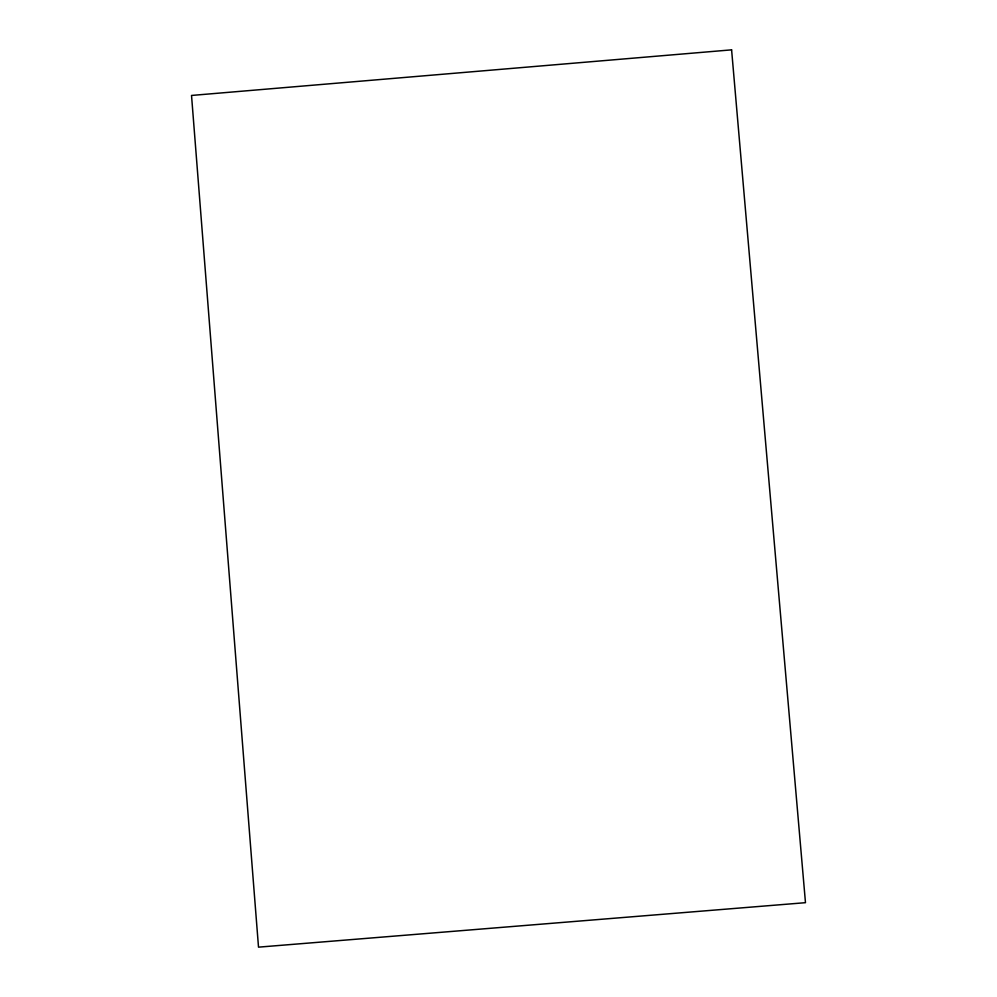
<?xml version="1.0" encoding="UTF-8"?>
<svg xmlns="http://www.w3.org/2000/svg" width="997" height="997" viewBox="0 0 997 997"><rect width="100%" height="100%" fill="white"/><g stroke="black" fill="none" stroke-linecap="round" stroke-linejoin="round"><path stroke-width="1.5" d="M731.599 49.85L191.524 95.45L258.51 947.15L805.476 902.684L731.599 49.85"/></g></svg>
